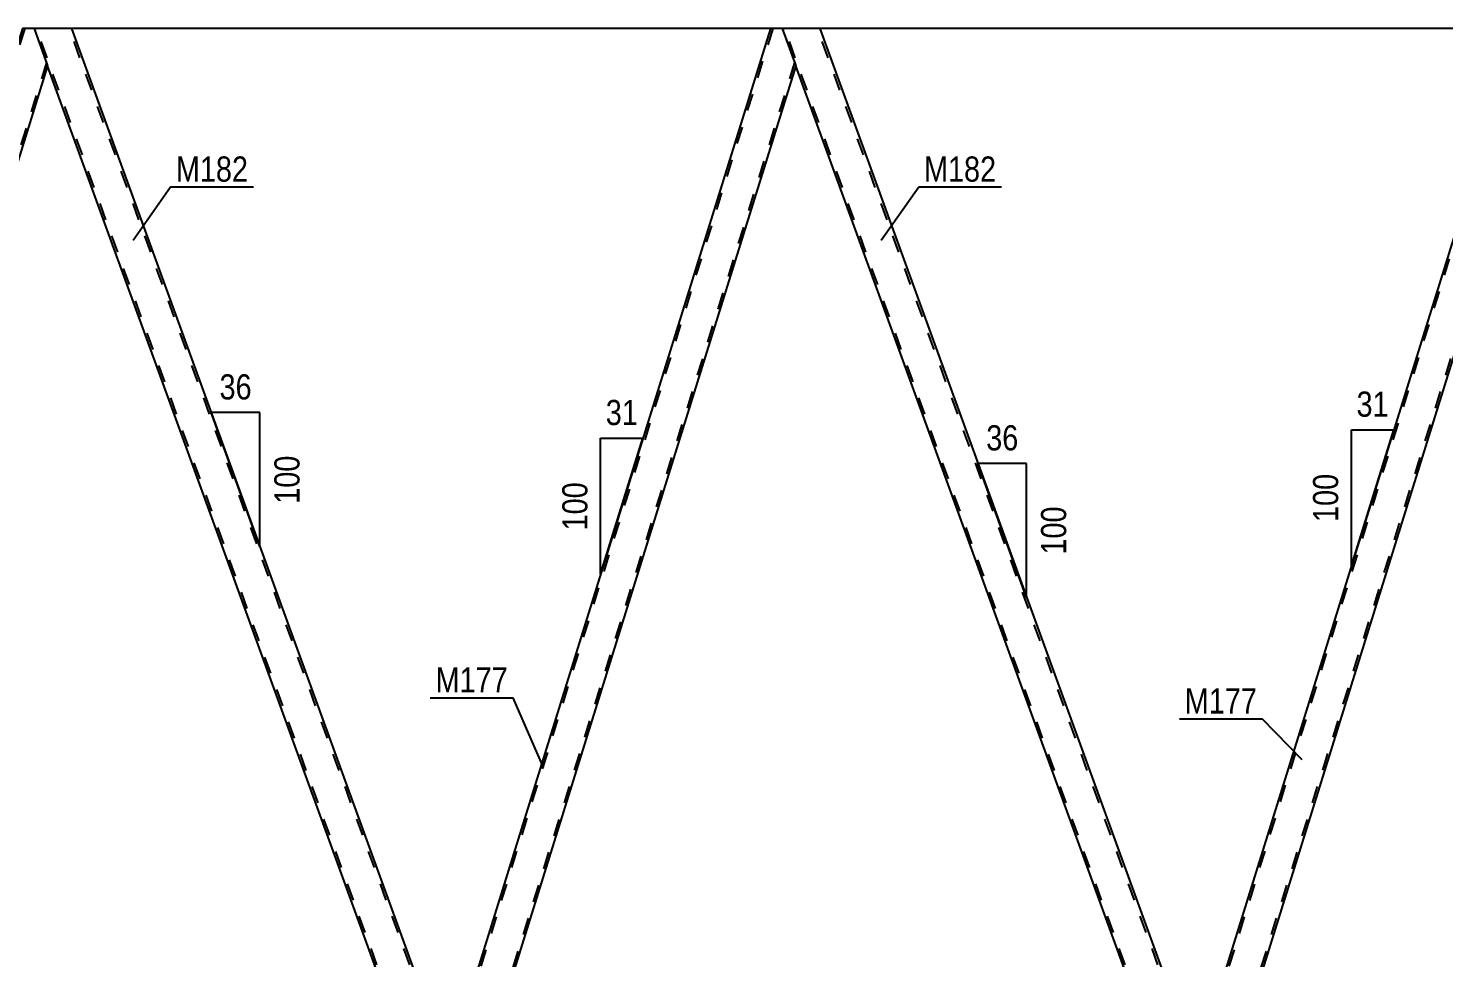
# Model space of a CAD drawing. Header units: millimetres. Extents: x 0 to 841, y 0 to 594.
# Drawn here: x 370.2 to 531.3, y 328.6 to 434.3 of the extents above; entities that cross this region are included whole.
import ezdxf

# ---------------------------------------------------------------- set-up
doc = ezdxf.new("R2010")
doc.units = ezdxf.units.MM
doc.linetypes.add('DXK_LINE_DOT2', pattern=[3.9198, 1.9599, -1.9599])
doc.styles.add('Arial Narrow', font='ARIALN.TTF', dxfattribs={"height": 0.2})

# ---------------------------------------------------------------- blocks, each defined once
blk = doc.blocks.new('Part-318892383-4262 - 4224')
at = {"color": 2, "linetype": 'Continuous'}
for p, q in [((375.15, 434.28), (370.9, 434.28)), ((375.15, 434.28), (418.01, 316.53)), ((415.02, 313.06), (372.44, 430.03))]:
    blk.add_line(p, q, dxfattribs=at)
at = {"color": 7, "linetype": 'DXK_LINE_DOT2'}
for p, q in [((370.9, 434.28), (372.44, 430.03)), ((415.27, 313.06), (371.15, 434.28)), ((371.15, 434.28), (371.17, 434.28)), ((419.02, 313.06), (374.9, 434.28)), ((419.27, 313.06), (418.01, 316.53)), ((419.27, 313.06), (415.02, 313.06))]:
    blk.add_line(p, q, dxfattribs=at)
blk = doc.blocks.new('Part-318892383-4267 - 4224')
at = {"color": 2, "linetype": 'Continuous'}
for p, q in [((369.58, 434.28), (332.88, 316.53)), ((370.9, 434.28), (369.58, 434.28)), ((370.9, 434.28), (372.44, 430.03)), ((372.44, 430.03), (335.98, 313.06)), ((334.14, 313.06), (332.88, 316.53))]:
    blk.add_line(p, q, dxfattribs=at)
at = {"color": 7, "linetype": 'DXK_LINE_DOT2'}
for p, q in [((369.83, 434.28), (333.01, 316.16)), ((372.31, 430.4), (335.73, 313.06)), ((335.98, 313.06), (334.14, 313.06))]:
    blk.add_line(p, q, dxfattribs=at)
blk = doc.blocks.new('Part-318892383-4353 - 4224')
at = {"color": 7, "linetype": 'DXK_LINE_DOT2'}
for p, q in [((375.15, 434.28), (369.58, 434.28)), ((460.29, 434.28), (454.71, 434.28))]:
    blk.add_line(p, q, dxfattribs=at)
at = {"color": 2, "linetype": 'Continuous'}
for p, q in [((454.71, 434.28), (375.15, 434.28)), ((539.85, 434.28), (460.29, 434.28))]:
    blk.add_line(p, q, dxfattribs=at)
blk = doc.blocks.new('Part-318892383-4623 - 4224')
at = {"color": 2, "linetype": 'Continuous'}
for p, q in [((454.71, 434.28), (418.01, 316.53)), ((456.03, 434.28), (454.71, 434.28)), ((456.03, 434.28), (457.58, 430.03)), ((457.58, 430.03), (421.12, 313.06)), ((419.27, 313.06), (418.01, 316.53))]:
    blk.add_line(p, q, dxfattribs=at)
at = {"color": 7, "linetype": 'DXK_LINE_DOT2'}
for p, q in [((454.96, 434.28), (418.15, 316.16)), ((457.44, 430.4), (420.87, 313.06)), ((421.12, 313.06), (419.27, 313.06))]:
    blk.add_line(p, q, dxfattribs=at)
blk = doc.blocks.new('Part-318892383-4581 - 4224')
at = {"color": 2, "linetype": 'Continuous'}
for p, q in [((460.29, 434.28), (456.03, 434.28)), ((460.29, 434.28), (502.66, 317.88)), ((498.4, 317.88), (457.58, 430.03))]:
    blk.add_line(p, q, dxfattribs=at)
at = {"color": 7, "linetype": 'DXK_LINE_DOT2'}
for p, q in [((456.03, 434.28), (457.58, 430.03)), ((500.41, 313.06), (456.29, 434.28)), ((456.29, 434.28), (456.31, 434.28)), ((504.15, 313.06), (460.03, 434.28)), ((500.15, 313.06), (498.4, 317.88)), ((504.41, 313.06), (502.66, 317.88)), ((504.41, 313.06), (500.15, 313.06))]:
    blk.add_line(p, q, dxfattribs=at)
blk = doc.blocks.new('Part-318892383-4618 - 4224')
at = {"color": 7, "linetype": 'DXK_LINE_DOT2'}
for p, q in [((540.1, 434.28), (503.28, 316.16)), ((542.58, 430.4), (506, 313.06)), ((503.56, 317.88), (503.15, 316.53)), ((507.75, 317.88), (506.25, 313.06)), ((504.41, 313.06), (503.15, 316.53)), ((506.25, 313.06), (504.41, 313.06))]:
    blk.add_line(p, q, dxfattribs=at)
at = {"color": 2, "linetype": 'Continuous'}
for p, q in [((539.85, 434.28), (503.56, 317.88)), ((541.17, 434.28), (539.85, 434.28)), ((542.71, 430.03), (541.17, 434.28)), ((542.71, 430.03), (507.75, 317.88))]:
    blk.add_line(p, q, dxfattribs=at)
blk = doc.blocks.new('AngleDimension-318892383-4784 - 4224')
at = {"color": 7, "linetype": 'Continuous'}
for p, q in [((520.79, 388.62), (525.61, 388.62)), ((520.79, 373.15), (525.61, 388.62)), ((520.79, 373.15), (520.79, 388.62)), ((523.91, 383.14), (525.61, 388.62))]:
    blk.add_line(p, q, dxfattribs=at)
at = {"color": 0}
for points in [[(525.63, 389.52), (525.63, 393.72), (520.78, 393.72), (520.78, 389.52)], [(519.89, 384.23), (515.69, 384.23), (515.69, 377.55), (519.89, 377.55)]]:
    blk.add_wipeout(points, dxfattribs=at)
at = {"color": 3, "style": 'Arial Narrow'}
blk.add_text('31', height=2.863, dxfattribs=at).set_placement((521.38, 390.12))
blk.add_text('100', height=2.863, rotation=90.0002, dxfattribs=at).set_placement((519.29, 378.15))
blk = doc.blocks.new('AngleDimension-318892383-4812 - 4224')
at = {"color": 7, "linetype": 'Continuous'}
for p, q in [((435.36, 387.67), (440.18, 387.67)), ((435.36, 372.2), (440.18, 387.67)), ((435.36, 372.2), (435.36, 387.67)), ((436.48, 375.78), (440.18, 387.67))]:
    blk.add_line(p, q, dxfattribs=at)
at = {"color": 0}
for points in [[(440.2, 388.57), (440.2, 392.77), (435.35, 392.77), (435.35, 388.57)], [(434.46, 383.28), (430.26, 383.28), (430.26, 376.59), (434.46, 376.59)]]:
    blk.add_wipeout(points, dxfattribs=at)
at = {"color": 3, "style": 'Arial Narrow'}
blk.add_text('31', height=2.863, dxfattribs=at).set_placement((435.95, 389.17))
blk.add_text('100', height=2.863, rotation=90.0002, dxfattribs=at).set_placement((433.86, 377.19))
blk = doc.blocks.new('AngleDimension-318892383-4798 - 4224')
at = {"color": 7, "linetype": 'Continuous'}
for p, q in [((480.03, 380.05), (478.3, 384.79)), ((483.84, 384.79), (478.3, 384.79)), ((483.84, 369.57), (478.3, 384.79)), ((483.84, 369.57), (483.84, 384.79))]:
    blk.add_line(p, q, dxfattribs=at)
at = {"color": 0}
for points in [[(483.5, 385.69), (483.5, 389.89), (478.64, 389.89), (478.64, 385.69)], [(488.94, 380.52), (484.74, 380.52), (484.74, 373.84), (488.94, 373.84)]]:
    blk.add_wipeout(points, dxfattribs=at)
at = {"color": 3, "style": 'Arial Narrow'}
blk.add_text('36', height=2.863, dxfattribs=at).set_placement((479.24, 386.29))
blk.add_text('100', height=2.863, rotation=90.0002, dxfattribs=at).set_placement((488.34, 374.44))
blk = doc.blocks.new('AngleDimension-318892383-14684 - 4224')
at = {"color": 7, "linetype": 'Continuous'}
for p, q in [((396.24, 376.35), (391.06, 390.58)), ((396.6, 390.58), (391.06, 390.58)), ((396.6, 375.35), (391.06, 390.58)), ((396.6, 375.35), (396.6, 390.58))]:
    blk.add_line(p, q, dxfattribs=at)
at = {"color": 0}
for points in [[(396.26, 391.48), (396.26, 395.68), (391.4, 395.68), (391.4, 391.48)], [(401.7, 386.31), (397.5, 386.31), (397.5, 379.62), (401.7, 379.62)]]:
    blk.add_wipeout(points, dxfattribs=at)
at = {"color": 3, "style": 'Arial Narrow'}
blk.add_text('36', height=2.863, dxfattribs=at).set_placement((392, 392.08))
blk.add_text('100', height=2.863, rotation=90.0002, dxfattribs=at).set_placement((401.1, 380.22))
blk = doc.blocks.new('Mark-318892383-4258 - 4224')
at = {"color": 0}
blk.add_wipeout([(395.25, 416.85), (395.25, 419.85), (387.03, 419.85), (387.03, 416.85)], dxfattribs=at)
blk.add_wipeout([(395.25, 416.85), (395.25, 419.85), (387.03, 419.85), (387.03, 416.85)], dxfattribs=at)
at = {"color": 30, "linetype": 'Continuous'}
for p, q in [((382.16, 410.19), (386.43, 416.25)), ((386.43, 416.25), (395.85, 416.25))]:
    blk.add_line(p, q, dxfattribs=at)
at = {"color": 3, "style": 'Arial Narrow'}
blk.add_text('M182', height=2.863, dxfattribs=at).set_placement((387.03, 416.85))
blk = doc.blocks.new('Mark-318892383-4619 - 4224')
at = {"color": 0}
blk.add_wipeout([(424.81, 358.76), (424.81, 361.76), (416.58, 361.76), (416.58, 358.76)], dxfattribs=at)
blk.add_wipeout([(424.81, 358.76), (424.81, 361.76), (416.58, 361.76), (416.58, 358.76)], dxfattribs=at)
at = {"color": 30, "linetype": 'Continuous'}
for p in [(415.98, 358.16), (428.88, 350.24)]:
    blk.add_line(p, (425.41, 358.16), dxfattribs=at)
at = {"color": 3, "style": 'Arial Narrow'}
blk.add_text('M177', height=2.863, dxfattribs=at).set_placement((416.58, 358.76))
blk = doc.blocks.new('Mark-318892383-4577 - 4224')
at = {"color": 0}
blk.add_wipeout([(480.39, 416.85), (480.39, 419.85), (472.16, 419.85), (472.16, 416.85)], dxfattribs=at)
blk.add_wipeout([(480.39, 416.85), (480.39, 419.85), (472.16, 419.85), (472.16, 416.85)], dxfattribs=at)
at = {"color": 30, "linetype": 'Continuous'}
for p, q in [((467.3, 410.19), (471.56, 416.25)), ((471.56, 416.25), (480.99, 416.25))]:
    blk.add_line(p, q, dxfattribs=at)
at = {"color": 3, "style": 'Arial Narrow'}
blk.add_text('M182', height=2.863, dxfattribs=at).set_placement((472.16, 416.85))
blk = doc.blocks.new('Mark-318892383-4614 - 4224')
at = {"color": 0}
blk.add_wipeout([(510.05, 356.37), (510.05, 359.37), (501.83, 359.37), (501.83, 356.37)], dxfattribs=at)
blk.add_wipeout([(510.05, 356.37), (510.05, 359.37), (501.83, 359.37), (501.83, 356.37)], dxfattribs=at)
at = {"color": 30, "linetype": 'Continuous'}
for p in [(501.23, 355.77), (515.19, 351.12)]:
    blk.add_line(p, (510.65, 355.77), dxfattribs=at)
at = {"color": 3, "style": 'Arial Narrow'}
blk.add_text('M177', height=2.863, dxfattribs=at).set_placement((501.83, 356.37))

msp = doc.modelspace()

# ---------------------------------------------------------------- block references
for name in ['Part-318892383-4353 - 4224', 'Part-318892383-4267 - 4224', 'Part-318892383-4262 - 4224', 'Part-318892383-4623 - 4224', 'Part-318892383-4581 - 4224', 'Part-318892383-4618 - 4224']:
    msp.add_blockref(name, (0, 0))

# ---------------------------------------------------------------- next in the draw order: block references
for name in ['Mark-318892383-4258 - 4224', 'Mark-318892383-4577 - 4224', 'AngleDimension-318892383-14684 - 4224', 'AngleDimension-318892383-4784 - 4224', 'AngleDimension-318892383-4812 - 4224', 'AngleDimension-318892383-4798 - 4224', 'Mark-318892383-4619 - 4224', 'Mark-318892383-4614 - 4224']:
    msp.add_blockref(name, (0, 0))

doc.saveas('drawing.dxf')
